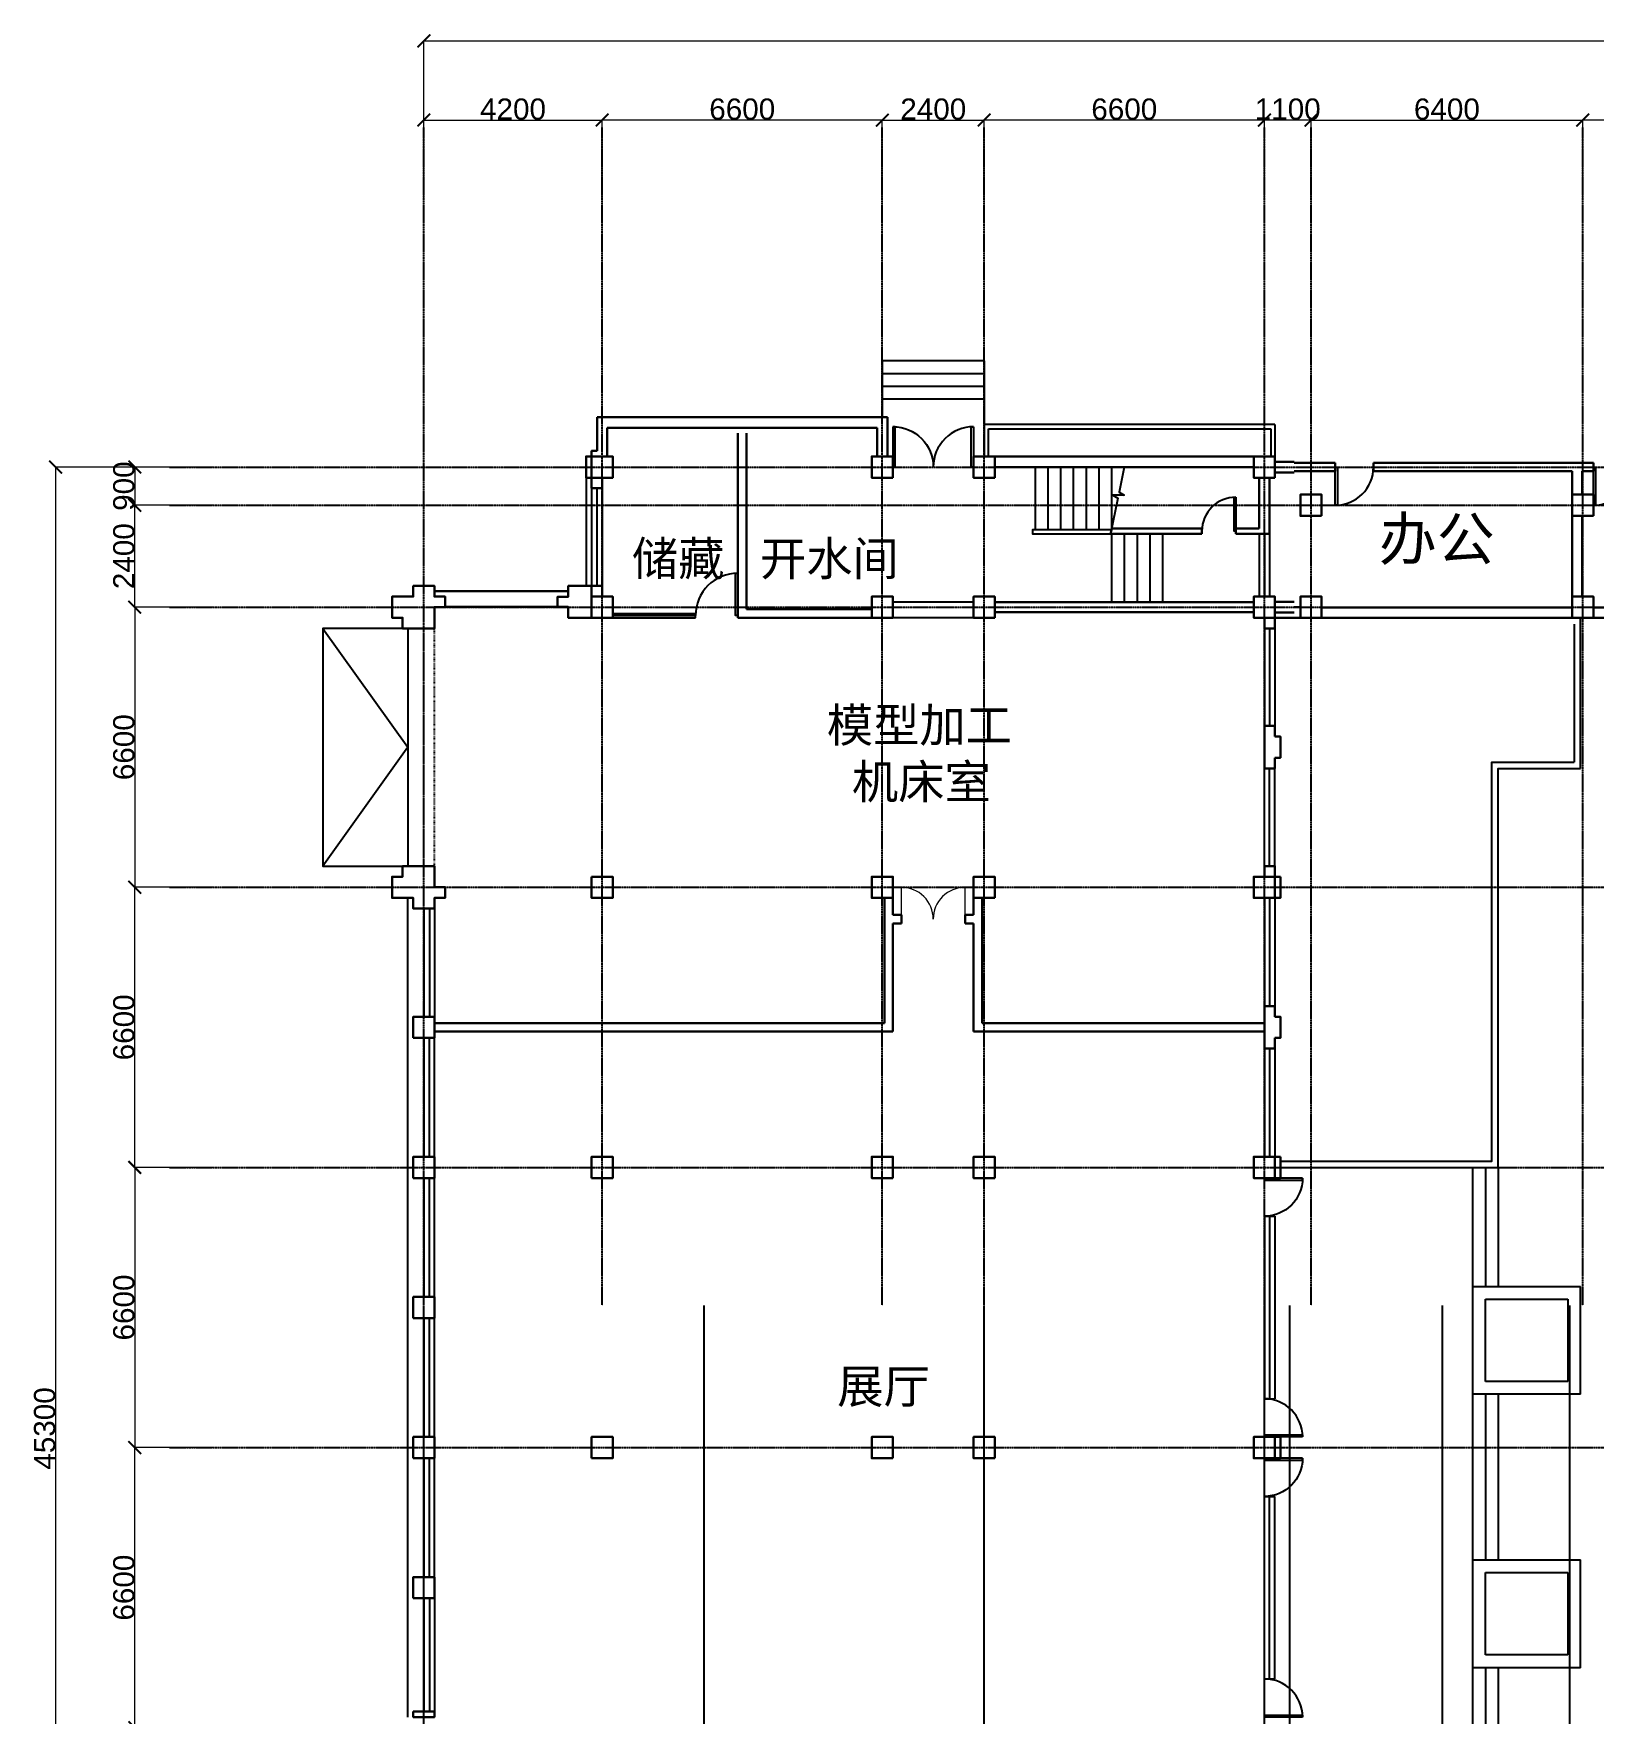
# Model space of a CAD drawing. Header units: millimetres. Extents: x 3256 to 82975, y 1300 to 68746.
# Drawn here: x 3323 to 40091, y 28738 to 68335 of the extents above; entities that cross this region are included whole.
import ezdxf

# ---------------------------------------------------------------- set-up
doc = ezdxf.new("R2010")
doc.units = ezdxf.units.MM
doc.linetypes.add('ACAD_ISO03W100', pattern=[30, 12, -18])
doc.linetypes.add('DOTE', pattern=[2.42, 2, -0.2, 0.02, -0.2])
for name, color, linetype in [('axis', 242, 'Continuous'), ('PROFILE-16', 255, 'Continuous'), ('STAIRS', 41, 'Continuous'), ('WIN-16', 141, 'Continuous')]:
    doc.layers.add(name, color=color, linetype=linetype)
for name, color, linetype, lineweight in [('COLUMN', 51, 'Continuous', 30), ('PUB_DIM', 3, 'Continuous', 5), ('touxing', 2, 'Continuous', 9), ('WALL', 9, 'Continuous', 20), ('WALL-16', 7, 'Continuous', 30), ('WINDOW', 4, 'Continuous', 5)]:
    doc.layers.add(name, color=color, linetype=linetype, lineweight=lineweight)
doc.styles.get("Standard").update_dxf_attribs({"font": 'arial.ttf'})
doc.dimstyles.get("Standard").update_dxf_attribs({"dimtxt": 0.18, "dimasz": 0.18, "dimexe": 0.18, "dimexo": 0.0625, "dimgap": 0.09, "dimtad": 0, "dimtih": 1, "dimtoh": 1, "dimdec": 4, "dimzin": 0, "dimdsep": 46, "dimtxsty": 'Standard', "dimcen": 0.09, "dimadec": 0, "dimazin": 0, "dimtfac": 1, "dimtdec": 4, "dimtofl": 0, "dimtmove": 0, "dimatfit": 3, "dimfxl": 1, "dimtolj": 1, "dimtzin": 0, "dimarcsym": 0})

# ---------------------------------------------------------------- blocks, each defined once
blk = doc.blocks.new('*U67')
at = {"layer": 'COLUMN'}
blk.add_lwpolyline([(-250, -250), (-250, 250), (250, 250), (250, -250)], close=True, dxfattribs=at)
blk = doc.blocks.new('*U68')
at = {"layer": 'COLUMN', "color": 0, "linetype": 'ByBlock', "lineweight": -2, "transparency": 16777216}
for p in [(0, 0), (0, -3300), (0, -6600), (0, -9900), (0, -13200)]:
    blk.add_blockref('*U67', p, dxfattribs=at)
blk = doc.blocks.new('COL500')
at = {"layer": 'COLUMN'}
blk.add_lwpolyline([(-250, -250), (-250, 250), (250, 250), (250, -250)], close=True, dxfattribs=at)
blk = doc.blocks.new('DOOR900')
at = {"layer": 'WIN-16'}
blk.add_lwpolyline([(-900, 0), (0, 0), (0, -50), (-900, -50)], close=True, dxfattribs=at)
blk.add_arc((0, 0), 900, 180, 270, dxfattribs=at)
blk = doc.blocks.new('M_A3PTU')
for p, q in [((-0.5, 0), (-0.499, -0.498)), ((0.5, 0), (0.499, -0.498))]:
    blk.add_line(p, q)
for centre, start, end in [((0.498, -0.001), 179.9237, 270.115), ((-0.498, -0.001), 269.885, 0.0763)]:
    blk.add_arc(centre, 0.498, start, end)
blk = doc.blocks.new('DOOR1400')
at = {"layer": 'WALL-16', "xscale": 0.7777777777777715, "yscale": 0.7777777777777715, "zscale": 0.7777777777777715}
blk.add_blockref('DOOR900', (0, 0), dxfattribs=at)
at = {"layer": 'WALL-16', "xscale": -0.7777777777777715, "yscale": 0.7777777777777715, "zscale": 0.7777777777777715, "rotation": 180}
blk.add_blockref('DOOR900', (0, -1400), dxfattribs=at)
blk = doc.blocks.new('_ArchTick')
at = {"color": 0, "linetype": 'ByBlock', "const_width": 0.15}
blk.add_lwpolyline([(-0.5, -0.5), (0.5, 0.5)], dxfattribs=at)
blk = doc.blocks.new('*D7')
at = {"layer": 'Defpoints', "color": 0, "transparency": 16777216}
for p in [(11540, 54534), (7340, 52668), (11540, 52668)]:
    blk.add_point(p, dxfattribs=at)
at = {"layer": 'PUB_DIM', "color": 0, "lineweight": -2, "transparency": 16777216}
for p, q in [((7340, 52668), (7340, 54534)), ((7340, 54534), (11540, 54534)), ((11540, 52668), (11540, 54534))]:
    blk.add_line(p, q, dxfattribs=at)
at = {"layer": 'PUB_DIM', "color": 0, "lineweight": -2, "transparency": 16777216, "xscale": 300, "yscale": 300, "zscale": 300, "rotation": 180}
blk.add_blockref('_ArchTick', (7340, 54534), dxfattribs=at)
at = {"layer": 'PUB_DIM', "color": 0, "lineweight": -2, "transparency": 16777216, "xscale": 300, "yscale": 300, "zscale": 300}
blk.add_blockref('_ArchTick', (11540, 54534), dxfattribs=at)
at = {"layer": 'PUB_DIM', "color": 0, "transparency": 16777216, "insert": (9440, 54789), "char_height": 500, "attachment_point": 5}
blk.add_mtext('\\A1;4200', dxfattribs=at)
blk = doc.blocks.new('*D8')
at = {"layer": 'Defpoints', "color": 0, "transparency": 16777216}
for p in [(11540, 54534), (11540, 52668), (18140, 52668)]:
    blk.add_point(p, dxfattribs=at)
at = {"layer": 'PUB_DIM', "color": 0, "lineweight": -2, "transparency": 16777216}
for p, q in [((11540, 52668), (11540, 54534)), ((18140, 54534), (11540, 54534)), ((18140, 52668), (18140, 54534))]:
    blk.add_line(p, q, dxfattribs=at)
at = {"layer": 'PUB_DIM', "color": 0, "lineweight": -2, "transparency": 16777216, "xscale": 300, "yscale": 300, "zscale": 300, "rotation": 180}
blk.add_blockref('_ArchTick', (11540, 54534), dxfattribs=at)
at = {"layer": 'PUB_DIM', "color": 0, "lineweight": -2, "transparency": 16777216, "xscale": 300, "yscale": 300, "zscale": 300}
blk.add_blockref('_ArchTick', (18140, 54534), dxfattribs=at)
at = {"layer": 'PUB_DIM', "color": 0, "transparency": 16777216, "insert": (14840, 54789), "char_height": 500, "attachment_point": 5}
blk.add_mtext('\\A1;6600', dxfattribs=at)
blk = doc.blocks.new('*D9')
at = {"layer": 'Defpoints', "color": 0, "transparency": 16777216}
for p in [(20540, 54534), (18140, 52668), (20540, 52668)]:
    blk.add_point(p, dxfattribs=at)
at = {"layer": 'PUB_DIM', "color": 0, "lineweight": -2, "transparency": 16777216}
for p, q in [((18140, 52668), (18140, 54534)), ((18140, 54534), (20540, 54534)), ((20540, 52668), (20540, 54534))]:
    blk.add_line(p, q, dxfattribs=at)
at = {"layer": 'PUB_DIM', "color": 0, "lineweight": -2, "transparency": 16777216, "xscale": 300, "yscale": 300, "zscale": 300, "rotation": 180}
blk.add_blockref('_ArchTick', (18140, 54534), dxfattribs=at)
at = {"layer": 'PUB_DIM', "color": 0, "lineweight": -2, "transparency": 16777216, "xscale": 300, "yscale": 300, "zscale": 300}
blk.add_blockref('_ArchTick', (20540, 54534), dxfattribs=at)
at = {"layer": 'PUB_DIM', "color": 0, "transparency": 16777216, "insert": (19340, 54789), "char_height": 500, "attachment_point": 5}
blk.add_mtext('\\A1;2400', dxfattribs=at)
blk = doc.blocks.new('*D10')
at = {"layer": 'Defpoints', "color": 0, "transparency": 16777216}
for p in [(20540, 54534), (20540, 52668), (27140, 52668)]:
    blk.add_point(p, dxfattribs=at)
at = {"layer": 'PUB_DIM', "color": 0, "lineweight": -2, "transparency": 16777216}
for p, q in [((20540, 52668), (20540, 54534)), ((27140, 54534), (20540, 54534)), ((27140, 52668), (27140, 54534))]:
    blk.add_line(p, q, dxfattribs=at)
at = {"layer": 'PUB_DIM', "color": 0, "lineweight": -2, "transparency": 16777216, "xscale": 300, "yscale": 300, "zscale": 300, "rotation": 180}
blk.add_blockref('_ArchTick', (20540, 54534), dxfattribs=at)
at = {"layer": 'PUB_DIM', "color": 0, "lineweight": -2, "transparency": 16777216, "xscale": 300, "yscale": 300, "zscale": 300}
blk.add_blockref('_ArchTick', (27140, 54534), dxfattribs=at)
at = {"layer": 'PUB_DIM', "color": 0, "transparency": 16777216, "insert": (23840, 54789), "char_height": 500, "attachment_point": 5}
blk.add_mtext('\\A1;6600', dxfattribs=at)
blk = doc.blocks.new('*D11')
at = {"layer": 'Defpoints', "color": 0, "transparency": 16777216}
for p in [(27140, 54534), (27140, 52954), (28240, 52954)]:
    blk.add_point(p, dxfattribs=at)
at = {"layer": 'PUB_DIM', "color": 0, "lineweight": -2, "transparency": 16777216}
for p, q in [((27140, 52954), (27140, 54534)), ((28240, 54534), (27140, 54534)), ((28240, 52954), (28240, 54534))]:
    blk.add_line(p, q, dxfattribs=at)
at = {"layer": 'PUB_DIM', "color": 0, "lineweight": -2, "transparency": 16777216, "xscale": 300, "yscale": 300, "zscale": 300, "rotation": 180}
blk.add_blockref('_ArchTick', (27140, 54534), dxfattribs=at)
at = {"layer": 'PUB_DIM', "color": 0, "lineweight": -2, "transparency": 16777216, "xscale": 300, "yscale": 300, "zscale": 300}
blk.add_blockref('_ArchTick', (28240, 54534), dxfattribs=at)
at = {"layer": 'PUB_DIM', "color": 0, "transparency": 16777216, "insert": (27690, 54789), "char_height": 500, "attachment_point": 5}
blk.add_mtext('\\A1;1100', dxfattribs=at)
blk = doc.blocks.new('*D12')
at = {"layer": 'Defpoints', "color": 0, "transparency": 16777216}
for p in [(34640, 54534), (28240, 52668), (34640, 52668)]:
    blk.add_point(p, dxfattribs=at)
at = {"layer": 'PUB_DIM', "color": 0, "lineweight": -2, "transparency": 16777216}
for p, q in [((28240, 52668), (28240, 54534)), ((28240, 54534), (34640, 54534)), ((34640, 52668), (34640, 54534))]:
    blk.add_line(p, q, dxfattribs=at)
at = {"layer": 'PUB_DIM', "color": 0, "lineweight": -2, "transparency": 16777216, "xscale": 300, "yscale": 300, "zscale": 300, "rotation": 180}
blk.add_blockref('_ArchTick', (28240, 54534), dxfattribs=at)
at = {"layer": 'PUB_DIM', "color": 0, "lineweight": -2, "transparency": 16777216, "xscale": 300, "yscale": 300, "zscale": 300}
blk.add_blockref('_ArchTick', (34640, 54534), dxfattribs=at)
at = {"layer": 'PUB_DIM', "color": 0, "transparency": 16777216, "insert": (31440, 54789), "char_height": 500, "attachment_point": 5}
blk.add_mtext('\\A1;6400', dxfattribs=at)
blk = doc.blocks.new('*D13')
at = {"layer": 'Defpoints', "color": 0, "transparency": 16777216}
for p in [(34640, 54534), (34640, 52668), (41240, 52668)]:
    blk.add_point(p, dxfattribs=at)
at = {"layer": 'PUB_DIM', "color": 0, "lineweight": -2, "transparency": 16777216}
for p, q in [((34640, 52668), (34640, 54534)), ((41240, 54534), (34640, 54534)), ((41240, 52668), (41240, 54534))]:
    blk.add_line(p, q, dxfattribs=at)
at = {"layer": 'PUB_DIM', "color": 0, "lineweight": -2, "transparency": 16777216, "xscale": 300, "yscale": 300, "zscale": 300, "rotation": 180}
blk.add_blockref('_ArchTick', (34640, 54534), dxfattribs=at)
at = {"layer": 'PUB_DIM', "color": 0, "lineweight": -2, "transparency": 16777216, "xscale": 300, "yscale": 300, "zscale": 300}
blk.add_blockref('_ArchTick', (41240, 54534), dxfattribs=at)
at = {"layer": 'PUB_DIM', "color": 0, "transparency": 16777216, "insert": (37940, 54789), "char_height": 500, "attachment_point": 5}
blk.add_mtext('\\A1;6600', dxfattribs=at)
blk = doc.blocks.new('*D20')
at = {"layer": 'Defpoints', "color": 0, "transparency": 16777216}
for p in [(68540, 56399), (7340, 54534), (68540, 54534)]:
    blk.add_point(p, dxfattribs=at)
at = {"layer": 'PUB_DIM', "color": 0, "lineweight": -2, "transparency": 16777216}
for p, q in [((7340, 54534), (7340, 56399)), ((7340, 56399), (68540, 56399)), ((68540, 54534), (68540, 56399))]:
    blk.add_line(p, q, dxfattribs=at)
at = {"layer": 'PUB_DIM', "color": 0, "lineweight": -2, "transparency": 16777216, "xscale": 300, "yscale": 300, "zscale": 300, "rotation": 180}
blk.add_blockref('_ArchTick', (7340, 56399), dxfattribs=at)
at = {"layer": 'PUB_DIM', "color": 0, "lineweight": -2, "transparency": 16777216, "xscale": 300, "yscale": 300, "zscale": 300}
blk.add_blockref('_ArchTick', (68540, 56399), dxfattribs=at)
at = {"layer": 'PUB_DIM', "color": 0, "transparency": 16777216, "insert": (37940, 56654), "char_height": 500, "attachment_point": 5}
blk.add_mtext('\\A1;61200', dxfattribs=at)
blk = doc.blocks.new('*D35')
at = {"layer": 'Defpoints', "color": 0, "transparency": 16777216}
for p in [(529, 45460), (2394, 45460), (2394, 43060)]:
    blk.add_point(p, dxfattribs=at)
at = {"layer": 'PUB_DIM', "color": 0, "lineweight": -2, "transparency": 16777216}
for p, q in [((2394, 45460), (529, 45460)), ((529, 43060), (529, 45460)), ((2394, 43060), (529, 43060))]:
    blk.add_line(p, q, dxfattribs=at)
at = {"layer": 'PUB_DIM', "color": 0, "lineweight": -2, "transparency": 16777216, "xscale": 300, "yscale": 300, "zscale": 300}
for p, rotation in [((529, 45460), 90), ((529, 43060), 270)]:
    blk.add_blockref('_ArchTick', p, dxfattribs=dict(at, rotation=rotation))
at = {"layer": 'PUB_DIM', "color": 0, "transparency": 16777216, "insert": (274, 44260), "char_height": 500, "attachment_point": 5, "rotation": 90}
blk.add_mtext('\\A1;2400', dxfattribs=at)
blk = doc.blocks.new('*D36')
at = {"layer": 'Defpoints', "color": 0, "transparency": 16777216}
for p in [(2394, 46360), (529, 45460), (2394, 45460)]:
    blk.add_point(p, dxfattribs=at)
at = {"layer": 'PUB_DIM', "color": 0, "lineweight": -2, "transparency": 16777216}
for p, q in [((2394, 46360), (529, 46360)), ((529, 46360), (529, 45460)), ((2394, 45460), (529, 45460))]:
    blk.add_line(p, q, dxfattribs=at)
at = {"layer": 'PUB_DIM', "color": 0, "lineweight": -2, "transparency": 16777216, "xscale": 300, "yscale": 300, "zscale": 300}
for p, rotation in [((529, 46360), 90), ((529, 45460), 270)]:
    blk.add_blockref('_ArchTick', p, dxfattribs=dict(at, rotation=rotation))
at = {"layer": 'PUB_DIM', "color": 0, "transparency": 16777216, "insert": (274, 45910), "char_height": 500, "attachment_point": 5, "rotation": 90}
blk.add_mtext('\\A1;900', dxfattribs=at)
blk = doc.blocks.new('*D37')
at = {"layer": 'Defpoints', "color": 0, "transparency": 16777216}
for p in [(2394, 43060), (529, 36460), (2394, 36460)]:
    blk.add_point(p, dxfattribs=at)
at = {"layer": 'PUB_DIM', "color": 0, "lineweight": -2, "transparency": 16777216}
for p, q in [((2394, 43060), (529, 43060)), ((529, 43060), (529, 36460)), ((2394, 36460), (529, 36460))]:
    blk.add_line(p, q, dxfattribs=at)
at = {"layer": 'PUB_DIM', "color": 0, "lineweight": -2, "transparency": 16777216, "xscale": 300, "yscale": 300, "zscale": 300}
for p, rotation in [((529, 43060), 90), ((529, 36460), 270)]:
    blk.add_blockref('_ArchTick', p, dxfattribs=dict(at, rotation=rotation))
at = {"layer": 'PUB_DIM', "color": 0, "transparency": 16777216, "insert": (274, 39760), "char_height": 500, "attachment_point": 5, "rotation": 90}
blk.add_mtext('\\A1;6600', dxfattribs=at)
blk = doc.blocks.new('*D38')
at = {"layer": 'Defpoints', "color": 0, "transparency": 16777216}
for p in [(529, 36460), (2394, 36460), (2394, 29860)]:
    blk.add_point(p, dxfattribs=at)
at = {"layer": 'PUB_DIM', "color": 0, "lineweight": -2, "transparency": 16777216}
for p, q in [((2394, 36460), (529, 36460)), ((529, 29860), (529, 36460)), ((2394, 29860), (529, 29860))]:
    blk.add_line(p, q, dxfattribs=at)
at = {"layer": 'PUB_DIM', "color": 0, "lineweight": -2, "transparency": 16777216, "xscale": 300, "yscale": 300, "zscale": 300}
for p, rotation in [((529, 36460), 90), ((529, 29860), 270)]:
    blk.add_blockref('_ArchTick', p, dxfattribs=dict(at, rotation=rotation))
at = {"layer": 'PUB_DIM', "color": 0, "transparency": 16777216, "insert": (274, 33160), "char_height": 500, "attachment_point": 5, "rotation": 90}
blk.add_mtext('\\A1;6600', dxfattribs=at)
blk = doc.blocks.new('*D39')
at = {"layer": 'Defpoints', "color": 0, "transparency": 16777216}
for p in [(529, 23260), (2394, 23260), (2394, 16660)]:
    blk.add_point(p, dxfattribs=at)
at = {"layer": 'PUB_DIM', "color": 0, "lineweight": -2, "transparency": 16777216}
for p, q in [((2394, 23260), (529, 23260)), ((529, 16660), (529, 23260)), ((2394, 16660), (529, 16660))]:
    blk.add_line(p, q, dxfattribs=at)
at = {"layer": 'PUB_DIM', "color": 0, "lineweight": -2, "transparency": 16777216, "xscale": 300, "yscale": 300, "zscale": 300}
for p, rotation in [((529, 23260), 90), ((529, 16660), 270)]:
    blk.add_blockref('_ArchTick', p, dxfattribs=dict(at, rotation=rotation))
at = {"layer": 'PUB_DIM', "color": 0, "transparency": 16777216, "insert": (274, 19960), "char_height": 500, "attachment_point": 5, "rotation": 90}
blk.add_mtext('\\A1;6600', dxfattribs=at)
blk = doc.blocks.new('*D40')
at = {"layer": 'Defpoints', "color": 0, "transparency": 16777216}
for p in [(2394, 29860), (529, 23260), (2394, 23260)]:
    blk.add_point(p, dxfattribs=at)
at = {"layer": 'PUB_DIM', "color": 0, "lineweight": -2, "transparency": 16777216}
for p, q in [((2394, 29860), (529, 29860)), ((529, 29860), (529, 23260)), ((2394, 23260), (529, 23260))]:
    blk.add_line(p, q, dxfattribs=at)
at = {"layer": 'PUB_DIM', "color": 0, "lineweight": -2, "transparency": 16777216, "xscale": 300, "yscale": 300, "zscale": 300}
for p, rotation in [((529, 29860), 90), ((529, 23260), 270)]:
    blk.add_blockref('_ArchTick', p, dxfattribs=dict(at, rotation=rotation))
at = {"layer": 'PUB_DIM', "color": 0, "transparency": 16777216, "insert": (274, 26560), "char_height": 500, "attachment_point": 5, "rotation": 90}
blk.add_mtext('\\A1;6600', dxfattribs=at)
blk = doc.blocks.new('*D45')
at = {"layer": 'Defpoints', "color": 0, "transparency": 16777216}
for p in [(529, 46360), (-1336, 1060), (529, 1060)]:
    blk.add_point(p, dxfattribs=at)
at = {"layer": 'PUB_DIM', "color": 0, "lineweight": -2, "transparency": 16777216}
for p, q in [((529, 46360), (-1337, 46360)), ((-1336, 46360), (-1336, 1060)), ((529, 1060), (-1337, 1060))]:
    blk.add_line(p, q, dxfattribs=at)
at = {"layer": 'PUB_DIM', "color": 0, "lineweight": -2, "transparency": 16777216, "xscale": 300, "yscale": 300, "zscale": 300}
for p, rotation in [((-1336, 46360), 90), ((-1336, 1060), 270)]:
    blk.add_blockref('_ArchTick', p, dxfattribs=dict(at, rotation=rotation))
at = {"layer": 'PUB_DIM', "color": 0, "transparency": 16777216, "insert": (-1592, 23710), "char_height": 500, "attachment_point": 5, "rotation": 90}
blk.add_mtext('\\A1;45300', dxfattribs=at)
blk = doc.blocks.new('axis')
at = {"layer": 'axis', "linetype": 'DOTE'}
for points in [[(-16325, 19849.27735), (-16325, 47600)], [(-12125, 19849.27735), (-12125, 47600)], [(-5525, 19849.27735), (-5525, 47600)], [(-3125, 19849.27735), (-3125, 47600)], [(3475, 19849.27735), (3475, 47600)], [(4575, 19849.27735), (4575, 47600)], [(10975, 19849.27735), (10975, 47600)], [(-22325, 39600), (50875, 39600)], [(-22325, 38700), (50875, 38700)], [(-22325, 36300), (50875, 36300)], [(-22325, 29700), (50875, 29700)], [(-22325, 23100), (50875, 23100)], [(-22325, 16500), (50875, 16500)]]:
    blk.add_lwpolyline(points, dxfattribs=at)
at = {"layer": 'axis'}
for points in [[(-16325, -13700), (-16325, 19849.27735)], [(-9725, -13700), (-9725, 19849.27735)], [(-3125, -13700), (-3125, 19849.27735)], [(3475, -13700), (3475, 19849.27735)], [(4075, -13700), (4075, 19849.27735)], [(7675, -13700), (7675, 19849.27735)], [(10675, -13700), (10675, 19849.27735)]]:
    blk.add_lwpolyline(points, dxfattribs=at)
at = {"layer": 'PUB_DIM'}
for base, p1, p2, picture, middle, set_off in [((44875, 49639.5056808545), (-16325, 47774.1080514717), (44875, 47773.9905514717), '*D20', (14275, 49894.8821747154), (-23664.6517811505, -6759.5779246451)), ((-12125, 47773.99055), (-16325, 45908.59292), (-12125, 45908.59292), '*D7', (-14225, 48029.36705), (-23664.65178, -6759.57792)), ((-3125, 47773.99055), (-5525, 45908.59292), (-3125, 45908.59292), '*D9', (-4325, 48029.36705), (-23664.65178, -6759.57792)), ((-3125, 47773.99055), (3475, 45908.59292), (-3125, 45908.65542), '*D10', (175, 48029.36705), (-23664.65178, -6759.57792)), ((10975, 47773.99055), (17575, 45908.59292), (10975, 45908.65542), '*D13', (14275, 48029.36705), (-23664.65178, -6759.57792))]:
    dim = blk.add_linear_dim(base=base, p1=p1, p2=p2, dimstyle='Standard', dxfattribs=at)
    dim.commit()
    dim.dimension.update_dxf_attribs({"geometry": picture, "text_midpoint": middle, "insert": set_off})
for base, p1, p2, angle, picture, middle in [((-12125, 47773.99055), (-5525, 45908.59292), (-12125, 45908.59292), 180, '*D8', (-8825, 48029.36705)), ((10975, 47773.99055), (4575, 45908.59292), (10975, 45908.65542), 180, '*D12', (7775, 48029.36705)), ((-23135.5938, 38700), (-21270.19617, 36300), (-21270.19617, 38700), 90, '*D35', (-23390.9703, 37500)), ((-23135.5938, 29700), (-21270.19617, 36300), (-21270.19617, 29700), 270, '*D37', (-23390.9703, 33000)), ((-23135.5938, 29700), (-21270.19617, 23100), (-21270.19617, 29700), 90, '*D38', (-23390.9703, 26400)), ((-23135.5938, 16500), (-21270.19617, 23100), (-21270.19617, 16500), 270, '*D40', (-23390.9703, 19800)), ((-23135.5938, 16500), (-21270.19617, 9900), (-21270.19617, 16500), 90, '*D39', (-23390.9703, 13200))]:
    dim = blk.add_linear_dim(base=base, p1=p1, p2=p2, angle=angle, dimstyle='Standard', dxfattribs=at)
    dim.commit()
    dim.dimension.update_dxf_attribs({"geometry": picture, "text_midpoint": middle, "insert": (-23664.65178, -6759.57792)})
dim = blk.add_linear_dim(base=(3475, 47773.99055), p1=(4575, 46194.6867), p2=(3475, 46194.6867), dimstyle='Standard', dxfattribs=at)
dim.commit()
dim.dimension.update_dxf_attribs({"geometry": '*D11', "text_midpoint": (4025, 47773.99055), "dimtype": 128, "insert": (-23664.65178, -6759.57792)})
for base, p1, p2, picture, middle in [((-25001.10893, -5700), (-23135.7113, 39600), (-23135.7738, -5700), '*D45', (-25001.10893, 16950)), ((-23135.5938, 38700), (-21270.19617, 39600), (-21270.19617, 38700), '*D36', (-23135.5938, 39150))]:
    dim = blk.add_linear_dim(base=base, p1=p1, p2=p2, angle=270, dimstyle='Standard', dxfattribs=at)
    dim.commit()
    dim.dimension.update_dxf_attribs({"geometry": picture, "text_midpoint": middle, "dimtype": 128, "insert": (-23664.65178, -6759.57792)})

msp = doc.modelspace()

# ---------------------------------------------------------------- linework, layer by layer
at = {"layer": 'COLUMN'}
for points in [[(16466, 58373), (16966, 58373), (16966, 57873), (16466, 57873)], [(16466, 54573), (16466, 55073), (16966, 55073), (16966, 54573)], [(16466, 48473), (16466, 47973), (16966, 47973), (16966, 48473)], [(16466, 41373), (16466, 41873), (16966, 41873), (16966, 41373)], [(16466, 34773), (16466, 35273), (16966, 35273), (16966, 34773)]]:
    msp.add_lwpolyline(points, close=True, dxfattribs=at)
at = {"layer": 'PROFILE-16'}
for p, q in [((23316, 60623), (23316, 59298)), ((25716, 60623), (23316, 60623)), ((25716, 60623), (25716, 58373)), ((25716, 60323), (23316, 60323)), ((25716, 60023), (23316, 60023)), ((25716, 59723), (23316, 59723)), ((32566, 59123), (25716, 59123)), ((25816, 59023), (32466, 59023)), ((25816, 58373), (25816, 59023)), ((32466, 59023), (32466, 58373)), ((32566, 59123), (32566, 58373)), ((16336, 57873), (16336, 55323)), ((12136, 54323), (12136, 48723)), ((39616, 54423), (39616, 51173)), ((39766, 51023), (39766, 54573)), ((12136, 28673), (12136, 47973)), ((37226, 38818), (39766, 38818)), ((39766, 36278), (39766, 38818)), ((37526, 36578), (37526, 38518)), ((37526, 38518), (39466, 38518)), ((39466, 38518), (39466, 36578)), ((39466, 36578), (37526, 36578)), ((39766, 36278), (37226, 36278)), ((37226, 32378), (39766, 32378)), ((37526, 30138), (37526, 32078)), ((37526, 32078), (39466, 32078)), ((39466, 32078), (39466, 30138)), ((39766, 29838), (39766, 32378)), ((39466, 30138), (37526, 30138)), ((39766, 29838), (37226, 29838))]:
    msp.add_line(p, q, dxfattribs=at)
for points in [[(12016, 54323), (10136, 54323), (10136, 48723), (12016, 48723)], [(10136, 54323), (12136, 51523), (10136, 48723)], [(32696, 41773), (37676, 41773), (37676, 51173), (39616, 51173)], [(37826, 41623), (37826, 51023), (39766, 51023)]]:
    msp.add_lwpolyline(points, dxfattribs=at)
at = {"layer": 'PROFILE-16', "linetype": 'ACAD_ISO03W100'}
for points in [[(12516, 48723), (12516, 54323)], [(12766, 48723), (12766, 54323)]]:
    msp.add_lwpolyline(points, dxfattribs=at)
at = {"layer": 'STAIRS'}
for p, q in [((26916, 58123), (26916, 56648)), ((27216, 58123), (27216, 56648)), ((27516, 58123), (27516, 56648)), ((27816, 58123), (27816, 56648)), ((28116, 58123), (28116, 56648)), ((28416, 58123), (28416, 56648)), ((28716, 58123), (28716, 56648)), ((28716, 56548), (28716, 54943)), ((29016, 56548), (29016, 54943)), ((29316, 56548), (29316, 54943)), ((29616, 56548), (29616, 54943)), ((29916, 56548), (29916, 54943)), ((25466, 54943), (23566, 54943)), ((25466, 54573), (23566, 54573)), ((37226, 21943), (37226, 41623)), ((37526, 41623), (37526, 38818)), ((37826, 41623), (37826, 38818)), ((37526, 36278), (37526, 32378)), ((37826, 36278), (37826, 32378)), ((37526, 29838), (37526, 25938)), ((37826, 29838), (37826, 25938))]:
    msp.add_line(p, q, dxfattribs=at)
for points in [[(29016, 58123), (28895, 57531), (29016, 57460), (28881, 57460), (28746, 57460), (28866, 57389), (28695, 56548)], [(28716, 56648), (26856, 56648), (26856, 56548), (28695, 56548)], [(32696, 41623), (37826, 41623)]]:
    msp.add_lwpolyline(points, dxfattribs=at)
at = {"layer": 'touxing'}
msp.add_line((32546, 54573), (39766, 54573), dxfattribs=at)
at = {"layer": 'WALL'}
msp.add_line((19916, 54573), (19916, 54673), dxfattribs=at)
at = {"layer": 'WALL-16'}
for p, q in [((16596, 58503), (16596, 59298)), ((23441, 59298), (16596, 59298)), ((16836, 58503), (16836, 59048)), ((23191, 59048), (16836, 59048)), ((23191, 58373), (23191, 59048)), ((23441, 58373), (23441, 59298)), ((19916, 58923), (19916, 54573)), ((20116, 58923), (20116, 54773)), ((25966, 58373), (32066, 58373)), ((32566, 58248), (33016, 58248)), ((33986, 58223), (33016, 58223)), ((33986, 58023), (33986, 58223)), ((34886, 58223), (40066, 58223)), ((34886, 58023), (34886, 58223)), ((40066, 58023), (40066, 58223)), ((25966, 58123), (32066, 58123)), ((32196, 57873), (32196, 56678)), ((32436, 57873), (32436, 56548)), ((32566, 57998), (33016, 57998)), ((33016, 58023), (33986, 58023)), ((39566, 58023), (34886, 58023)), ((39566, 58023), (39566, 57473)), ((39806, 58023), (39806, 57473)), ((40066, 58023), (39806, 58023)), ((32196, 56678), (31646, 56678)), ((31646, 56678), (31646, 56548)), ((39566, 56973), (39566, 55073)), ((39806, 56973), (39806, 55073)), ((32436, 56548), (31646, 56548)), ((20116, 54773), (23066, 54773)), ((25966, 54943), (32066, 54943)), ((25966, 54703), (32066, 54703)), ((32566, 54948), (33016, 54948)), ((32566, 54698), (33016, 54698)), ((33016, 54823), (33166, 54823)), ((39566, 54813), (33666, 54813)), ((46086, 54813), (40066, 54813)), ((19916, 54573), (23066, 54573)), ((46086, 54573), (32216, 54573)), ((33666, 54573), (52566, 54573)), ((23366, 45023), (23366, 47973)), ((23566, 47573), (23566, 47973)), ((25466, 47573), (25466, 47973)), ((25666, 45023), (25666, 47973)), ((23566, 47573), (23766, 47573)), ((23766, 47373), (23766, 47573)), ((25266, 47573), (25466, 47573)), ((25266, 47373), (25266, 47573)), ((23566, 44823), (23566, 47373)), ((23566, 47373), (23766, 47373)), ((25266, 47373), (25466, 47373)), ((25466, 44823), (25466, 47373)), ((12766, 45023), (23366, 45023)), ((12766, 44823), (23566, 44823)), ((25466, 44823), (32316, 44823)), ((25666, 45023), (32316, 45023))]:
    msp.add_line(p, q, dxfattribs=at)
at = {"layer": 'WALL-16', "linetype": 'Continuous'}
msp.add_line((23066, 54703), (23066, 54943), dxfattribs=at)
at = {"layer": 'WALL-16'}
for points in [[(16466, 58373), (16466, 57873), (16336, 57873), (16336, 58373)], [(16466, 57873), (16716, 57873), (16716, 57623), (16466, 57623)], [(30846, 56548), (28695, 56548), (28722, 56678), (30846, 56678)], [(12766, 54323), (12766, 54823), (13016, 54823), (13016, 55073), (12766, 55073), (12766, 55323), (12266, 55323), (12266, 55073), (11766, 55073), (11766, 54573), (12016, 54573), (12016, 54323)], [(16466, 54573), (16466, 55323), (15916, 55323), (15916, 55068), (15666, 55068), (15666, 54828), (15916, 54828), (15916, 54573)], [(16716, 55073), (16716, 55323), (16466, 55323), (16466, 55073)], [(32316, 54573), (32316, 54323), (32566, 54323), (32566, 54573)], [(12766, 48723), (12766, 48223), (13016, 48223), (13016, 47973), (12766, 47973), (12766, 47723), (12266, 47723), (12266, 47973), (11766, 47973), (11766, 48473), (12016, 48473), (12016, 48723)], [(32316, 48473), (32316, 48723), (32566, 48723), (32566, 48473)], [(32696, 48473), (32696, 47973), (32566, 47973), (32566, 48473)], [(32696, 41873), (32696, 41373), (32566, 41373), (32566, 41873)], [(32696, 35273), (32696, 34773), (32566, 34773), (32566, 35273)], [(12266, 28803), (12766, 28803), (12766, 28673), (12266, 28673)]]:
    msp.add_lwpolyline(points, close=True, dxfattribs=at)
for points in [[(16836, 58503), (16836, 58373), (16466, 58373), (16466, 58503), (16596, 58503)], [(15916, 55198), (12766, 55198)], [(15666, 54828), (13016, 54828)], [(32566, 51273), (32566, 51023), (32316, 51023), (32316, 52023), (32566, 52023), (32566, 51773)], [(32566, 51773), (32696, 51773), (32696, 51273), (32566, 51273)], [(32566, 44673), (32566, 44423), (32316, 44423), (32316, 45423), (32566, 45423), (32566, 45173)], [(32566, 45173), (32696, 45173), (32696, 44673), (32566, 44673)]]:
    msp.add_lwpolyline(points, dxfattribs=at)
at = {"layer": 'WIN-16'}
for p, q in [((16966, 54673), (18916, 54673)), ((18916, 54573), (18916, 54673)), ((16966, 54623), (18916, 54623)), ((16966, 54573), (18916, 54573))]:
    msp.add_line(p, q, dxfattribs=at)
for points in [[(16466, 57623), (16466, 55323)], [(16591, 57623), (16591, 55323)], [(16716, 57623), (16716, 55323)], [(32191, 56548), (32191, 55073)], [(32316, 56548), (32316, 55073)], [(32436, 56548), (32436, 55073)], [(32316, 54323), (32316, 52023)], [(32436, 54323), (32436, 52023)], [(32566, 54323), (32566, 52023)], [(32316, 48723), (32316, 51023)], [(32436, 48723), (32436, 51023)], [(32566, 48723), (32566, 51023)], [(32316, 47973), (32316, 41873)], [(32436, 47973), (32436, 45423)], [(32566, 47973), (32566, 45173)], [(12516, 47723), (12516, 45173)], [(12646, 47723), (12646, 45173)], [(12766, 47723), (12766, 45173)], [(12516, 44673), (12516, 41873)], [(12646, 41873), (12646, 44673)], [(12766, 41873), (12766, 44673)], [(32436, 44423), (32436, 41873)], [(32566, 44673), (32566, 41873)], [(12516, 41373), (12516, 38573)], [(12646, 38573), (12646, 41373)], [(12766, 38573), (12766, 41373)], [(32316, 40473), (32316, 36173)], [(32316, 40473), (32566, 40473)], [(32436, 40473), (32436, 36173)], [(32566, 40473), (32566, 36173)], [(12516, 38073), (12516, 35273)], [(12646, 35273), (12646, 38073)], [(12766, 35273), (12766, 38073)], [(32316, 36173), (32566, 36173)], [(12516, 34773), (12516, 31973)], [(12646, 31973), (12646, 34773)], [(12766, 31973), (12766, 34773)], [(32316, 29573), (32316, 33873)], [(32316, 33873), (32566, 33873)], [(32436, 29573), (32436, 33873)], [(32566, 29573), (32566, 33873)], [(12516, 31473), (12516, 28803)], [(12646, 31473), (12646, 28803)], [(12766, 31473), (12766, 28803)], [(32316, 29573), (32566, 29573)]]:
    msp.add_lwpolyline(points, dxfattribs=at)

# ---------------------------------------------------------------- block references
at = {"layer": 'COLUMN', "xscale": -1}
for p in [(23316, 58123), (25716, 58123), (32316, 58123), (33416, 57223), (39816, 57223), (23316, 54823), (25716, 54823), (32316, 54823), (33416, 54823), (39816, 54823), (23316, 48223), (25716, 48223), (32316, 48223), (23316, 41623), (25716, 41623), (32316, 41623), (23316, 35023), (25716, 35023), (32316, 35023)]:
    msp.add_blockref('COL500', p, dxfattribs=at)
at = {"layer": 'COLUMN'}
msp.add_blockref('*U68', (12516, 44923), dxfattribs=at)
at = {"layer": 'PROFILE-16', "xscale": -1}
for p in [(32316, 41373), (32316, 34773)]:
    msp.add_blockref('DOOR900', p, dxfattribs=at)
at = {"layer": 'PROFILE-16', "rotation": 180}
for p in [(32316, 35273), (32316, 28673)]:
    msp.add_blockref('DOOR900', p, dxfattribs=at)
at = {"layer": 'PUB_DIM'}
msp.add_blockref('axis', (28841, 18523), dxfattribs=at)
at = {"layer": 'WIN-16', "rotation": 270}
for name, p, xscale, yscale, zscale in [('DOOR1400', (25466, 58123), 1.357142857142857, 1.357142857142857, 1.357142857142857), ('DOOR900', (31646, 56613), 0.8888888888888818, 0.8888888888888818, 0.8888888888888818), ('DOOR900', (19916, 54623), 1.1111111111111, 1.1111111111111, 1.1111111111111)]:
    msp.add_blockref(name, p, dxfattribs=dict(at, xscale=xscale, yscale=yscale, zscale=zscale))
at = {"layer": 'WIN-16', "rotation": 90}
for p in [(33986, 58123), (40066, 58123)]:
    msp.add_blockref('DOOR900', p, dxfattribs=at)
at = {"layer": 'WINDOW', "xscale": -1500, "yscale": -1500, "zscale": 1500}
msp.add_blockref('M_A3PTU', (24516, 47473), dxfattribs=at)

# ---------------------------------------------------------------- texts
at = {"layer": 'WALL-16'}
for s, width, insert, char_height, attachment_point in [('{\\fSimSun|b0|i0|c134|p2;办公}', 3316.57, (35013, 56932), 1000, 1), ('{\\fSimHei|b0|i0|c134|p49;储藏}', 6270.37, (19600, 56367), 800, 3), ('{\\fSimHei|b0|i0|c134|p49;开水间}', 6270.37, (20432, 56367), 800, 1), ('\\pi876.76;{\\fSimHei|b0|i0|c134|p49;模型加工\\P\\pi1467.8;机床室}', 6270.37, (21131, 52444), 800, 1), ('{\\fSimHei|b0|i0|c134|p49;展厅}', 6270.37, (22253, 36868), 800, 1)]:
    msp.add_mtext_dynamic_manual_height_columns(s, width=width, gutter_width=5000, heights=[0], dxfattribs=dict(at, insert=insert, char_height=char_height, attachment_point=attachment_point))

doc.saveas('drawing.dxf')
